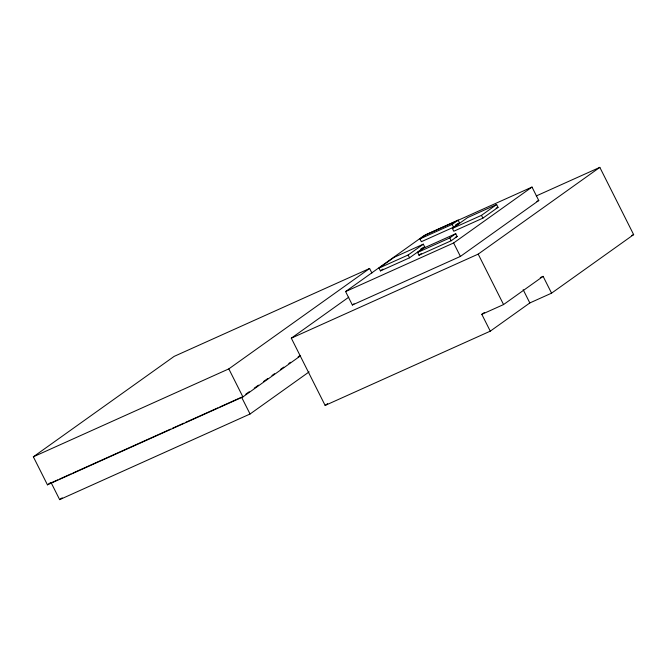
<?xml version="1.0" encoding="UTF-8"?>
<svg xmlns="http://www.w3.org/2000/svg" width="667" height="667" viewBox="0 0 667 667"><rect width="100%" height="100%" fill="white"/><g stroke="black" fill="none" stroke-linecap="round" stroke-linejoin="round"><path stroke-width="1" d="M300.592 355.778L242.913 396.915L47.449 484.826L33.35 456.803L174.137 356.386L369.61 268.476L371.886 272.995M47.449 484.826L50.834 482.408M33.35 456.803L228.823 368.884L369.61 268.476M345.589 291.562L423.97 235.659L532.008 187.068L538.769 200.525L460.397 256.42L352.359 305.011L345.589 291.562L453.627 242.971L532.008 187.068M379.039 268.092L394.197 257.279L423.312 244.18L424.721 246.982L409.563 257.796L380.448 270.894L379.039 268.092L408.154 254.994L423.312 244.18M419.968 238.894L425.946 234.634L458.129 220.16L459.538 222.961L453.568 227.222L421.377 241.696L419.968 238.894L452.159 224.42L458.129 220.16M57.829 479.84L51.201 482.816L59.655 499.633L62.189 497.832M380.448 270.894L382.975 269.093M536.268 195.948L599.825 167.367L633.65 234.626L551.567 293.163L529.831 302.943L490.278 331.157L325.137 405.428L291.312 338.169L348.749 297.199M417.6 252.426L423.57 248.166L455.753 233.692L457.162 236.493L451.192 240.754L419.009 255.228L417.6 252.426L449.783 237.952L455.753 233.692M452.359 228.447L467.517 217.634L496.632 204.536L498.041 207.337L482.883 218.151L453.768 231.249L452.359 228.447L481.474 215.349L496.632 204.536M419.009 255.228L421.244 253.635M352.359 305.011L354.044 303.81M245.806 394.18L249.183 391.771M254.244 388.161L258.462 385.159M263.523 381.541L267.742 378.539M271.961 375.529L274.496 373.72M280.398 369.51L283.775 367.1M288.836 363.49L290.52 362.289M298.116 356.878L299.808 355.669M59.655 499.633L250.05 414.007L309.104 371.886M291.312 338.169L478.189 254.119L599.825 167.367M325.137 405.428L327.672 403.618M490.278 331.157L481.816 314.34L484.342 312.54M481.816 314.34L503.56 304.561L543.113 276.355L551.567 293.163M455.753 224.662L459.538 222.961M496.165 208.187L498.041 207.337M420.969 248.674L424.721 246.982M455.269 237.344L457.162 236.493M536.877 201.376L538.769 200.525M59.722 478.981L71.086 473.87M72.986 473.02L170.552 429.139M172.445 428.289L183.809 423.178M185.701 422.328L217.909 407.837M219.802 406.987L241.587 397.19L250.05 414.007M631.749 235.476L633.65 234.626M540.278 277.622L543.113 276.355M523.153 289.67L529.831 302.943M481.474 215.349L482.883 218.151M478.189 254.119L503.56 304.561M452.159 224.42L453.568 227.222M453.627 242.971L460.397 256.42M449.783 237.952L451.192 240.754M408.154 254.994L409.563 257.796M228.823 368.884L242.913 396.915"/></g></svg>
